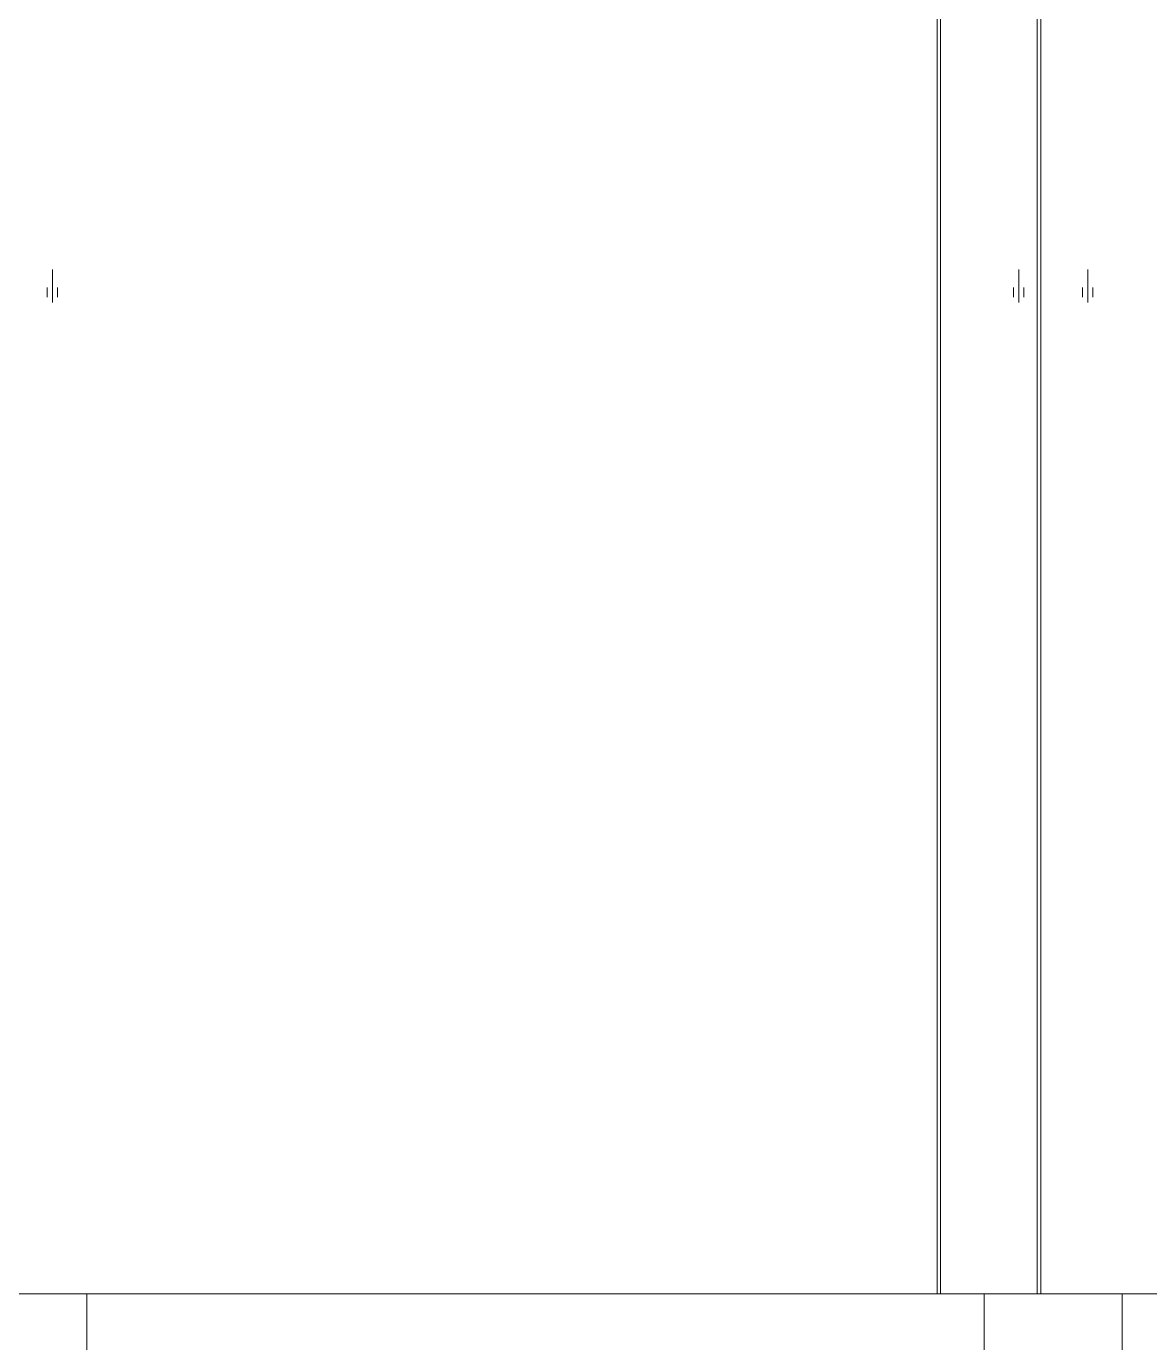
# Model space of a CAD drawing. Header units: millimetres. Extents: x -220592 to 404889, y -217665 to 38245.
# Drawn here: x 32013 to 33640, y -45572 to -43666 of the extents above; entities that cross this region are included whole.
import ezdxf

# ---------------------------------------------------------------- set-up
doc = ezdxf.new("R2010")
doc.units = ezdxf.units.MM
doc.linetypes.add('XKITLINE00', pattern=[0])
doc.linetypes.add('XKITLINE02', pattern=[4, 2, -2])
doc.layers.add('000 - 0_HIDE_OBJ_FRAMING_DEF_SUB_1', color=7, linetype='Continuous')

# ---------------------------------------------------------------- blocks, each defined once
blk = doc.blocks.new('*A13534')
at = {"layer": '000 - 0_HIDE_OBJ_FRAMING_DEF_SUB_1', "color": 7, "linetype": 'XKITLINE00', "lineweight": 0}
blk.add_line((-128.985516, 59.830765), (-115.485516, 59.830765), dxfattribs=at)
blk = doc.blocks.new('*A13829')
at = {"layer": '000 - 0_HIDE_OBJ_FRAMING_DEF_SUB_1', "color": 7, "linetype": 'XKITLINE00', "lineweight": 0}
blk.add_line((-127.802542, 51.974805), (-127.802542, 59.830765), dxfattribs=at)
blk = doc.blocks.new('*A13860')
at = {"layer": '000 - 0_HIDE_OBJ_FRAMING_DEF_SUB_1', "color": 7, "linetype": 'XKITLINE02', "lineweight": 0}
for p, q in [((-128.302542, 74.189705), (-128.302542, 74.668905)), ((-128.302542, 74.189705), (-128.302542, 74.668905)), ((-128.377542, 74.358905), (-128.377542, 74.408905)), ((-128.377542, 74.358905), (-128.377542, 74.408905)), ((-128.227542, 74.358905), (-128.227542, 74.408905)), ((-128.227542, 74.358905), (-128.227542, 74.408905)), ((-128.377542, 74.268905), (-128.377542, 74.358905)), ((-128.377542, 74.268905), (-128.377542, 74.358905)), ((-128.227542, 74.268905), (-128.227542, 74.358905)), ((-128.227542, 74.268905), (-128.227542, 74.358905))]:
    blk.add_line(p, q, dxfattribs=at)
blk = doc.blocks.new('*A14373')
at = {"layer": '000 - 0_HIDE_OBJ_FRAMING_DEF_SUB_1', "color": 7, "linetype": 'XKITLINE00', "lineweight": 0}
for p, q in [((-114.802542, 51.974805), (-114.802542, 59.830765)), ((-112.802542, 51.974805), (-112.802542, 59.830765))]:
    blk.add_line(p, q, dxfattribs=at)
blk = doc.blocks.new('*A14374')
at = {"layer": '000 - 0_HIDE_OBJ_FRAMING_DEF_SUB_1', "color": 7, "linetype": 'XKITLINE00', "lineweight": 0}
blk.add_line((-113.985516, 59.830765), (-100.485516, 59.830765), dxfattribs=at)
blk = doc.blocks.new('*A14376')
at = {"layer": '000 - 0_HIDE_OBJ_FRAMING_DEF_SUB_1', "color": 7, "linetype": 'XKITLINE00', "lineweight": 0}
for p, q in [((-115.485516, 59.830765), (-115.485516, 88.290005)), ((-113.985516, 88.290005), (-113.985516, 59.830765)), ((-115.435516, 59.830765), (-115.435516, 88.23979)), ((-114.035516, 88.23979), (-114.035516, 59.830765)), ((-113.985516, 59.830765), (-115.485516, 59.830765))]:
    blk.add_line(p, q, dxfattribs=at)
blk = doc.blocks.new('*A14386')
at = {"layer": '000 - 0_HIDE_OBJ_FRAMING_DEF_SUB_1', "color": 7, "linetype": 'XKITLINE02', "lineweight": 0}
for p, q in [((-113.302542, 74.189705), (-113.302542, 74.668905)), ((-113.302542, 74.189705), (-113.302542, 74.668905)), ((-113.377542, 74.358905), (-113.377542, 74.408905)), ((-113.377542, 74.358905), (-113.377542, 74.408905)), ((-113.227542, 74.358905), (-113.227542, 74.408905)), ((-113.227542, 74.358905), (-113.227542, 74.408905)), ((-113.377542, 74.268905), (-113.377542, 74.358905)), ((-113.377542, 74.268905), (-113.377542, 74.358905)), ((-113.227542, 74.268905), (-113.227542, 74.358905)), ((-113.227542, 74.268905), (-113.227542, 74.358905))]:
    blk.add_line(p, q, dxfattribs=at)
blk = doc.blocks.new('*A14387')
at = {"layer": '000 - 0_HIDE_OBJ_FRAMING_DEF_SUB_1', "color": 7, "linetype": 'XKITLINE02', "lineweight": 0}
for p, q in [((-114.302555, 74.189705), (-114.302555, 74.668905)), ((-114.302555, 74.189705), (-114.302555, 74.668905)), ((-114.377555, 74.358905), (-114.377555, 74.408905)), ((-114.377555, 74.358905), (-114.377555, 74.408905)), ((-114.227555, 74.358905), (-114.227555, 74.408905)), ((-114.227555, 74.358905), (-114.227555, 74.408905)), ((-114.377555, 74.268905), (-114.377555, 74.358905)), ((-114.377555, 74.268905), (-114.377555, 74.358905)), ((-114.227555, 74.268905), (-114.227555, 74.358905)), ((-114.227555, 74.268905), (-114.227555, 74.358905))]:
    blk.add_line(p, q, dxfattribs=at)
blk = doc.blocks.new('W-1-PP18-ST_20260402-011103_LOWER_PL')
at = {"layer": '000 - 0_HIDE_OBJ_FRAMING_DEF_SUB_1', "color": 7, "lineweight": 0, "xscale": 100, "yscale": 100, "zscale": 100}
for name in ['*A13829', '*A14373', '*A13534', '*A14374', '*A14376', '*A13860', '*A14387', '*A14386']:
    blk.add_blockref(name, (17759.3349, -35779.0805), dxfattribs=at)

msp = doc.modelspace()

# ---------------------------------------------------------------- block references
at = {"layer": 'Defpoints', "color": 7}
msp.add_blockref('W-1-PP18-ST_20260402-011103_LOWER_PL', (27121.4984, -15705.7702), dxfattribs=at)

doc.saveas('drawing.dxf')
